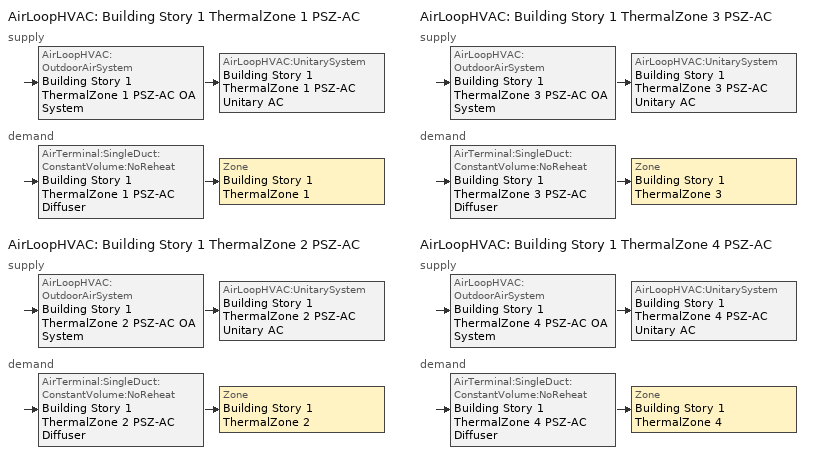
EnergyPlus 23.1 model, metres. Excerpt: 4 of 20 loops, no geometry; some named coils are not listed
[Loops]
AirLoopHVAC 'Building Story 1 ThermalZone 1 PSZ-AC'
 supply: AirLoopHVAC:OutdoorAirSystem 'Building Story 1 ThermalZone 1 PSZ-AC OA System' > AirLoopHVAC:UnitarySystem 'Building Story 1 ThermalZone 1 PSZ-AC Unitary AC'
 demand: AirTerminal:SingleDuct:ConstantVolume:NoReheat 'Building Story 1 ThermalZone 1 PSZ-AC Diffuser' > Zone 'Building Story 1 ThermalZone 1'
AirLoopHVAC 'Building Story 1 ThermalZone 2 PSZ-AC'
 supply: AirLoopHVAC:OutdoorAirSystem 'Building Story 1 ThermalZone 2 PSZ-AC OA System' > AirLoopHVAC:UnitarySystem 'Building Story 1 ThermalZone 2 PSZ-AC Unitary AC'
 demand: AirTerminal:SingleDuct:ConstantVolume:NoReheat 'Building Story 1 ThermalZone 2 PSZ-AC Diffuser' > Zone 'Building Story 1 ThermalZone 2'
AirLoopHVAC 'Building Story 1 ThermalZone 3 PSZ-AC'
 supply: AirLoopHVAC:OutdoorAirSystem 'Building Story 1 ThermalZone 3 PSZ-AC OA System' > AirLoopHVAC:UnitarySystem 'Building Story 1 ThermalZone 3 PSZ-AC Unitary AC'
 demand: AirTerminal:SingleDuct:ConstantVolume:NoReheat 'Building Story 1 ThermalZone 3 PSZ-AC Diffuser' > Zone 'Building Story 1 ThermalZone 3'
AirLoopHVAC 'Building Story 1 ThermalZone 4 PSZ-AC'
 supply: AirLoopHVAC:OutdoorAirSystem 'Building Story 1 ThermalZone 4 PSZ-AC OA System' > AirLoopHVAC:UnitarySystem 'Building Story 1 ThermalZone 4 PSZ-AC Unitary AC'
 demand: AirTerminal:SingleDuct:ConstantVolume:NoReheat 'Building Story 1 ThermalZone 4 PSZ-AC Diffuser' > Zone 'Building Story 1 ThermalZone 4'
[ZoneControl:Thermostat] Temperature Difference Between Cutout And Setpoint {deltaC}=0
Name | Zone or ZoneList | Control Type Schedule | Control 1
Building Story 1 ThermalZone 1 Thermostat | Building Story 1 ThermalZone 1 | Building Story 1 ThermalZone 1 Thermostat Schedule | Story Ground Blended Space Type Thermostat 1
Building Story 1 ThermalZone 2 Thermostat | Building Story 1 ThermalZone 2 | Building Story 1 ThermalZone 2 Thermostat Schedule | Story Ground Blended Space Type Thermostat 2
Building Story 1 ThermalZone 3 Thermostat | Building Story 1 ThermalZone 3 | Building Story 1 ThermalZone 3 Thermostat Schedule | Story Ground Blended Space Type Thermostat 3
Building Story 1 ThermalZone 4 Thermostat | Building Story 1 ThermalZone 4 | Building Story 1 ThermalZone 4 Thermostat Schedule | Story Ground Blended Space Type Thermostat 4
[ThermostatSetpoint:DualSetpoint] Heating Setpoint Temperature Schedule=SchoolSecondary HTGSETP_SCH_PSZ_AC; Cooling Setpoint Temperature Schedule=SchoolSecondary CLGSETP_SCH_NO_SETBACK
Story Ground Blended Space Type Thermostat 1; Story Ground Blended Space Type Thermostat 2; Story Ground Blended Space Type Thermostat 3; Story Ground Blended Space Type Thermostat 4
[AirTerminal:SingleDuct:ConstantVolume:NoReheat] Availability Schedule=Always On Discrete; Maximum Air Flow Rate {m3/s}=AutoSize
Building Story 1 ThermalZone 1 PSZ-AC Diffuser; Building Story 1 ThermalZone 2 PSZ-AC Diffuser; Building Story 1 ThermalZone 3 PSZ-AC Diffuser; Building Story 1 ThermalZone 4 PSZ-AC Diffuser
[Zone equipment]
Building Story 1 ThermalZone 1: Building Story 1 ThermalZone 1 PSZ-AC Diffuser
Building Story 1 ThermalZone 2: Building Story 1 ThermalZone 2 PSZ-AC Diffuser
Building Story 1 ThermalZone 3: Building Story 1 ThermalZone 3 PSZ-AC Diffuser
Building Story 1 ThermalZone 4: Building Story 1 ThermalZone 4 PSZ-AC Diffuser
[Sizing:Zone] Zone Cooling Design Supply Air Temperature Input Method=SupplyAirTemperature; Zone Cooling Design Supply Air Temperature {C}=12.7778; Zone Cooling Design Supply Air Temperature Difference {deltaC}=11.11; Zone Heating Design Supply Air Temperature Input Method=SupplyAirTemperature; Zone Heating Design Supply Air Temperature {C}=50; Zone Heating Design Supply Air Temperature Difference {deltaC}=11.11; Zone Cooling Design Supply Air Humidity Ratio {kgWater/kgDryAir}=0.0085; Zone Heating Design Supply Air Humidity Ratio {kgWater/kgDryAir}=0.008; Cooling Design Air Flow Method=DesignDay; Cooling Design Air Flow Rate {m3/s}=0; Cooling Minimum Air Flow per Zone Floor Area {m3/s-m2}=0.000762; Cooling Minimum Air Flow {m3/s}=0; Cooling Minimum Air Flow Fraction=0; Heating Design Air Flow Method=DesignDay; Heating Design Air Flow Rate {m3/s}=0; Heating Maximum Air Flow per Zone Floor Area {m3/s-m2}=0.002032; Heating Maximum Air Flow {m3/s}=0.141576; Heating Maximum Air Flow Fraction=0.3; Account for Dedicated Outdoor Air System=No; Zone Load Sizing Method=Sensible Load Only No Latent Load; Zone Latent Cooling Design Supply Air Humidity Ratio Input Method=HumidityRatioDifference; Zone Cooling Design Supply Air Humidity Ratio Difference {kgWater/kgDryAir}=0.005; Zone Latent Heating Design Supply Air Humidity Ratio Input Method=HumidityRatioDifference; Zone Humidification Design Supply Air Humidity Ratio Difference {kgWater/kgDryAir}=0.005
Name | Design Specification Outdoor Air Object
Building Story 1 ThermalZone 1 | Building Story 1 ThermalZone 1 DSOA Space List
Building Story 1 ThermalZone 2 | Building Story 1 ThermalZone 2 DSOA Space List
Building Story 1 ThermalZone 3 | Building Story 1 ThermalZone 3 DSOA Space List
Building Story 1 ThermalZone 4 | Building Story 1 ThermalZone 4 DSOA Space List
[Controller:MechanicalVentilation] Demand Controlled Ventilation=No; System Outdoor Air Method=ZoneSum; Design Specification Outdoor Air Object Name 1=Blended OA
Name | Availability Schedule | Zone or ZoneList 1
Controller Mechanical Ventilation 5 | Building Story 1 ThermalZone 1 PSZ-AC Occ Sch | Building Story 1 ThermalZone 1
Controller Mechanical Ventilation 1 | Building Story 1 ThermalZone 2 PSZ-AC Occ Sch | Building Story 1 ThermalZone 2
Controller Mechanical Ventilation 2 | Building Story 1 ThermalZone 3 PSZ-AC Occ Sch | Building Story 1 ThermalZone 3
Controller Mechanical Ventilation 3 | Building Story 1 ThermalZone 4 PSZ-AC Occ Sch | Building Story 1 ThermalZone 4
[DesignSpecification:OutdoorAir]
Blended OA: Outdoor Air Method=Sum; Outdoor Air Flow per Person {m3/s-person}=0.00236393; Outdoor Air Flow per Zone Floor Area {m3/s-m2}=0.000791069; Outdoor Air Flow per Zone {m3/s}=0; Outdoor Air Flow Air Changes per Hour {1/hr}=0
[DesignSpecification:OutdoorAir:SpaceList] Space 1 Design Specification Outdoor Air Object=Blended OA
Name | Space 1
Building Story 1 ThermalZone 1 DSOA Space List | Building Story 1 Space 1
Building Story 1 ThermalZone 2 DSOA Space List | Building Story 1 Space 2
Building Story 1 ThermalZone 3 DSOA Space List | Building Story 1 Space 3
Building Story 1 ThermalZone 4 DSOA Space List | Building Story 1 Space 4
[AirLoopHVAC] Design Supply Air Flow Rate {m3/s}=AutoSize; Design Return Air Flow Fraction of Supply Air Flow=1
Building Story 1 ThermalZone 1 PSZ-AC; Building Story 1 ThermalZone 2 PSZ-AC; Building Story 1 ThermalZone 3 PSZ-AC; Building Story 1 ThermalZone 4 PSZ-AC
[Sizing:System] Type of Load to Size On=Sensible; Design Outdoor Air Flow Rate {m3/s}=Autosize; Central Heating Maximum System Air Flow Ratio=1; Preheat Design Temperature {C}=7.22222; Preheat Design Humidity Ratio {kgWater/kgDryAir}=0.008; Precool Design Temperature {C}=12.7778; Precool Design Humidity Ratio {kgWater/kgDryAir}=0.008; Central Cooling Design Supply Air Temperature {C}=12.7778; Central Heating Design Supply Air Temperature {C}=50; Type of Zone Sum to Use=Coincident; 100% Outdoor Air in Cooling=No; 100% Outdoor Air in Heating=No; Central Cooling Design Supply Air Humidity Ratio {kgWater/kgDryAir}=0.0085; Central Heating Design Supply Air Humidity Ratio {kgWater/kgDryAir}=0.008; Cooling Supply Air Flow Rate Method=DesignDay; Cooling Supply Air Flow Rate {m3/s}=0; Cooling Supply Air Flow Rate Per Floor Area {m3/s-m2}=0.00996765; Cooling Fraction of Autosized Cooling Supply Air Flow Rate=1; Cooling Supply Air Flow Rate Per Unit Cooling Capacity {m3/s-W}=3.94755e-05; Heating Supply Air Flow Rate Method=DesignDay; Heating Supply Air Flow Rate {m3/s}=0; Heating Supply Air Flow Rate Per Floor Area {m3/s-m2}=0.00996765; Heating Fraction of Autosized Heating Supply Air Flow Rate=1; Heating Fraction of Autosized Cooling Supply Air Flow Rate=1; Heating Supply Air Flow Rate Per Unit Heating Capacity {m3/s-W}=3.15882e-05; System Outdoor Air Method=ZoneSum; Zone Maximum Outdoor Air Fraction=1; Cooling Design Capacity Method=CoolingDesignCapacity; Cooling Design Capacity {W}=Autosize; Cooling Design Capacity Per Floor Area {W/m2}=234.7; Fraction of Autosized Cooling Design Capacity=1; Heating Design Capacity Method=HeatingDesignCapacity; Heating Design Capacity {W}=Autosize; Heating Design Capacity Per Floor Area {W/m2}=157; Fraction of Autosized Heating Design Capacity=1; Central Cooling Capacity Control Method=OnOff; Occupant Diversity=Autosize
Building Story 1 ThermalZone 1 PSZ-AC; Building Story 1 ThermalZone 2 PSZ-AC; Building Story 1 ThermalZone 3 PSZ-AC; Building Story 1 ThermalZone 4 PSZ-AC
[Controller:OutdoorAir] Minimum Outdoor Air Flow Rate {m3/s}=Autosize; Maximum Outdoor Air Flow Rate {m3/s}=Autosize; Economizer Control Action Type=ModulateFlow; Lockout Type=LockoutWithHeating; Minimum Limit Type=FixedMinimum; High Humidity Control=No; Control High Indoor Humidity Based on Outdoor Humidity Ratio=Yes; Heat Recovery Bypass Control Type=BypassWhenWithinEconomizerLimits
Name | Economizer Control Type | Minimum Outdoor Air Schedule | Maximum Fraction of Outdoor Air Schedule | Mechanical Ventilation Controller | Economizer Maximum Limit Dry-Bulb Temperature {C} | Economizer Maximum Limit Enthalpy {J/kg}
Building Story 1 ThermalZone 1 PSZ-AC OA System Controller | DifferentialDryBulb | Building Story 1 ThermalZone 1 PSZ-AC Occ Sch | BuildingStory1ThermalZone1PSZACmaxOASch | Controller Mechanical Ventilation 5
Building Story 1 ThermalZone 2 PSZ-AC OA System Controller | NoEconomizer | Building Story 1 ThermalZone 2 PSZ-AC Occ Sch | BuildingStory1ThermalZone2PSZACmaxOASch | Controller Mechanical Ventilation 1 | 28 | 64000
Building Story 1 ThermalZone 3 PSZ-AC OA System Controller | NoEconomizer | Building Story 1 ThermalZone 3 PSZ-AC Occ Sch | BuildingStory1ThermalZone3PSZACmaxOASch | Controller Mechanical Ventilation 2 | 28 | 64000
Building Story 1 ThermalZone 4 PSZ-AC OA System Controller | NoEconomizer | Building Story 1 ThermalZone 4 PSZ-AC Occ Sch | BuildingStory1ThermalZone4PSZACmaxOASch | Controller Mechanical Ventilation 3 | 28 | 64000
[SetpointManager:MixedAir] Control Variable=Temperature
Name | Setpoint Node or NodeList
Building Story 1 ThermalZone 1 PSZ-AC Mixed Air Node OS Default SPM | Building Story 1 ThermalZone 1 PSZ-AC Mixed Air Node
Building Story 1 ThermalZone 2 PSZ-AC Mixed Air Node OS Default SPM | Building Story 1 ThermalZone 2 PSZ-AC Mixed Air Node
Building Story 1 ThermalZone 3 PSZ-AC Mixed Air Node OS Default SPM | Building Story 1 ThermalZone 3 PSZ-AC Mixed Air Node
Building Story 1 ThermalZone 4 PSZ-AC Mixed Air Node OS Default SPM | Building Story 1 ThermalZone 4 PSZ-AC Mixed Air Node
[AirLoopHVAC:UnitarySystem] Control Type=Load; Dehumidification Control Type=None; Availability Schedule=Always On Discrete; Fan Placement=DrawThrough; DX Heating Coil Sizing Ratio=1; Use DOAS DX Cooling Coil=No; Minimum Supply Air Temperature {C}=2; Latent Load Control=SensibleOnlyLoadControl; Cooling Supply Air Flow Rate {m3/s}=Autosize; Heating Supply Air Flow Rate {m3/s}=Autosize; No Load Supply Air Flow Rate {m3/s}=Autosize; Maximum Supply Air Temperature {C}=80; Maximum Outdoor Dry-Bulb Temperature for Supplemental Heater Operation {C}=21; Maximum Cycling Rate {cycles/hr}=2.5; Heat Pump Time Constant {s}=60; Fraction of On-Cycle Power Use=0.01; Heat Pump Fan Delay Time {s}=60; Ancillary On-Cycle Electric Power {W}=0; Ancillary Off-Cycle Electric Power {W}=0
Name | Controlling Zone or Thermostat Location | Supply Fan | Supply Air Fan Operating Mode Schedule | Heating Coil | Cooling Coil | Supplemental Heating Coil
Building Story 1 ThermalZone 1 PSZ-AC Unitary AC | Building Story 1 ThermalZone 1 | Building Story 1 ThermalZone 1 PSZ-AC Fan | Building Story 1 ThermalZone 1 PSZ-AC Occ Sch | Building Story 1 ThermalZone 1 PSZ-AC Water Htg Coil | Building Story 1 ThermalZone 1 PSZ-AC 1spd DX AC Clg Coil 59kBtu/hr 14.0SEER | Building Story 1 ThermalZone 1 PSZ-AC Electric Backup Htg Coil
Building Story 1 ThermalZone 2 PSZ-AC Unitary AC | Building Story 1 ThermalZone 2 | Building Story 1 ThermalZone 2 PSZ-AC Fan | Building Story 1 ThermalZone 2 PSZ-AC Occ Sch | Building Story 1 ThermalZone 2 PSZ-AC Water Htg Coil | Building Story 1 ThermalZone 2 PSZ-AC 1spd DX AC Clg Coil 49kBtu/hr 14.0SEER | Building Story 1 ThermalZone 2 PSZ-AC Electric Backup Htg Coil
Building Story 1 ThermalZone 3 PSZ-AC Unitary AC | Building Story 1 ThermalZone 3 | Building Story 1 ThermalZone 3 PSZ-AC Fan | Building Story 1 ThermalZone 3 PSZ-AC Occ Sch | Building Story 1 ThermalZone 3 PSZ-AC Water Htg Coil | Building Story 1 ThermalZone 3 PSZ-AC 1spd DX AC Clg Coil 47kBtu/hr 14.0SEER | Building Story 1 ThermalZone 3 PSZ-AC Electric Backup Htg Coil
Building Story 1 ThermalZone 4 PSZ-AC Unitary AC | Building Story 1 ThermalZone 4 | Building Story 1 ThermalZone 4 PSZ-AC Fan | Building Story 1 ThermalZone 4 PSZ-AC Occ Sch | Building Story 1 ThermalZone 4 PSZ-AC Water Htg Coil | Building Story 1 ThermalZone 4 PSZ-AC 1spd DX AC Clg Coil 39kBtu/hr 14.0SEER | Building Story 1 ThermalZone 4 PSZ-AC Electric Backup Htg Coil
[Fan:OnOff] Availability Schedule=Always On Discrete; Pressure Rise {Pa}=622.722; Maximum Flow Rate {m3/s}=Autosize; Motor In Airstream Fraction=1
Name | Fan Total Efficiency | Motor Efficiency | Fan Power Ratio Function of Speed Ratio Curve | Fan Efficiency Ratio Function of Speed Ratio Curve
Building Story 1 ThermalZone 1 PSZ-AC Fan | 0.56225 | 0.865 | Fan On Off Power Curve 4 | Fan On Off Efficiency Curve 4
Building Story 1 ThermalZone 2 PSZ-AC Fan | 0.55575 | 0.855 | Fan On Off Power Curve | Fan On Off Efficiency Curve
Building Story 1 ThermalZone 3 PSZ-AC Fan | 0.55575 | 0.855 | Fan On Off Power Curve 1 | Fan On Off Efficiency Curve 1
Building Story 1 ThermalZone 4 PSZ-AC Fan | 0.55575 | 0.855 | Fan On Off Power Curve 2 | Fan On Off Efficiency Curve 2
[Coil:Cooling:DX:SingleSpeed] Availability Schedule=Always On Discrete; Gross Rated Total Cooling Capacity {W}=Autosize; Gross Rated Sensible Heat Ratio=Autosize; Gross Rated Cooling COP {W/W}=4.11713; Rated Air Flow Rate {m3/s}=Autosize; 2017 Rated Evaporator Fan Power Per Volume Flow Rate {W/(m3/s)}=773.3; 2023 Rated Evaporator Fan Power Per Volume Flow Rate {W/(m3/s)}=934.4; Total Cooling Capacity Function of Temperature Curve=PSZ-AC_Unitary_PackagecoolCapFT; Total Cooling Capacity Function of Flow Fraction Curve=PSZ-AC_Unitary_PackagecoolFFF; Energy Input Ratio Function of Temperature Curve=PSZ-AC DX Unitary Package EIRFT; Energy Input Ratio Function of Flow Fraction Curve=PSZ-AC_Unitary_PackagecoolEIRFFF; Part Load Fraction Correlation Curve=PSZ-AC_Unitary_PackagecoolPLR; Minimum Outdoor Dry-Bulb Temperature for Compressor Operation {C}=-25; Nominal Time for Condensate Removal to Begin {s}=0; Ratio of Initial Moisture Evaporation Rate and Steady State Latent Capacity=0; Maximum Cycling Rate {cycles/hr}=0; Latent Capacity Time Constant {s}=0; Condenser Type=AirCooled; Evaporative Condenser Effectiveness=0.9; Evaporative Condenser Air Flow Rate {m3/s}=Autosize; Evaporative Condenser Pump Rated Power Consumption {W}=Autosize; Crankcase Heater Capacity {W}=0; Maximum Outdoor Dry-Bulb Temperature for Crankcase Heater Operation {C}=10; Basin Heater Capacity {W/K}=0; Basin Heater Setpoint Temperature {C}=2
Building Story 1 ThermalZone 1 PSZ-AC 1spd DX AC Clg Coil 59kBtu/hr 14.0SEER; Building Story 1 ThermalZone 2 PSZ-AC 1spd DX AC Clg Coil 49kBtu/hr 14.0SEER; Building Story 1 ThermalZone 3 PSZ-AC 1spd DX AC Clg Coil 47kBtu/hr 14.0SEER; Building Story 1 ThermalZone 4 PSZ-AC 1spd DX AC Clg Coil 39kBtu/hr 14.0SEER
[Coil:Heating:Electric] Availability Schedule=Always On Discrete; Efficiency=1; Nominal Capacity {W}=Autosize
Building Story 1 ThermalZone 1 PSZ-AC Electric Backup Htg Coil; Building Story 1 ThermalZone 2 PSZ-AC Electric Backup Htg Coil; Building Story 1 ThermalZone 3 PSZ-AC Electric Backup Htg Coil; Building Story 1 ThermalZone 4 PSZ-AC Electric Backup Htg Coil
[SetpointManager:SingleZone:Reheat] Control Variable=Temperature; Minimum Supply Air Temperature {C}=12.7778; Maximum Supply Air Temperature {C}=50
Name | Control Zone | Setpoint Node or NodeList
Building Story 1 ThermalZone 1 Setpoint Manager SZ Reheat | Building Story 1 ThermalZone 1 | Building Story 1 ThermalZone 1 PSZ-AC Supply Outlet Node
Building Story 1 ThermalZone 2 Setpoint Manager SZ Reheat | Building Story 1 ThermalZone 2 | Building Story 1 ThermalZone 2 PSZ-AC Supply Outlet Node
Building Story 1 ThermalZone 3 Setpoint Manager SZ Reheat | Building Story 1 ThermalZone 3 | Building Story 1 ThermalZone 3 PSZ-AC Supply Outlet Node
Building Story 1 ThermalZone 4 Setpoint Manager SZ Reheat | Building Story 1 ThermalZone 4 | Building Story 1 ThermalZone 4 PSZ-AC Supply Outlet Node
[Schedule:Day:Interval]
SchoolSecondary HTGSETP_SCH_PSZ_AC Default; SchoolSecondary HTGSETP_SCH_PSZ_AC Summer Design Day: No, 24:00, 15.6
SchoolSecondary HTGSETP_SCH_PSZ_AC Wkdy Day: No, 06:00, 15.6, 21:00, 21, 24:00, 15.6
SchoolSecondary HTGSETP_SCH_PSZ_AC Winter Design Day: No, 24:00, 21
SchoolSecondary CLGSETP_SCH_NO_SETBACK Default; SchoolSecondary CLGSETP_SCH_NO_SETBACK Summer Design Day: No, 24:00, 24
SchoolSecondary CLGSETP_SCH_NO_SETBACK Winter Design Day: No, 24:00, 29.44
Building Story 1 ThermalZone 1 PSZ-AC Occ Sch Sunday; Building Story 1 ThermalZone 2 PSZ-AC Occ Sch Sunday; Building Story 1 ThermalZone 3 PSZ-AC Occ Sch Sunday; Building Story 1 ThermalZone 4 PSZ-AC Occ Sch Sunday: No, 24:00, 0
Building Story 1 ThermalZone 1 PSZ-AC Occ Sch Default; Building Story 1 ThermalZone 1 PSZ-AC Occ Sch Tuesday; Building Story 1 ThermalZone 1 PSZ-AC Occ Sch Wednesday; Building Story 1 ThermalZone 1 PSZ-AC Occ Sch Thursday; Building Story 1 ThermalZone 1 PSZ-AC Occ Sch Friday; Building Story 1 ThermalZone 1 PSZ-AC Occ Sch Thursday 2; Building Story 1 ThermalZone 1 PSZ-AC Occ Sch Friday 2; Building Story 1 ThermalZone 1 PSZ-AC Occ Sch Monday 2; Building Story 1 ThermalZone 1 PSZ-AC Occ Sch Tuesday 2; Building Story 1 ThermalZone 1 PSZ-AC Occ Sch Wednesday 2; Building Story 1 ThermalZone 2 PSZ-AC Occ Sch Default; Building Story 1 ThermalZone 2 PSZ-AC Occ Sch Tuesday; Building Story 1 ThermalZone 2 PSZ-AC Occ Sch Wednesday; Building Story 1 ThermalZone 2 PSZ-AC Occ Sch Thursday; Building Story 1 ThermalZone 2 PSZ-AC Occ Sch Friday; Building Story 1 ThermalZone 2 PSZ-AC Occ Sch Thursday 2; Building Story 1 ThermalZone 2 PSZ-AC Occ Sch Friday 2; Building Story 1 ThermalZone 2 PSZ-AC Occ Sch Monday 2; Building Story 1 ThermalZone 2 PSZ-AC Occ Sch Tuesday 2; Building Story 1 ThermalZone 2 PSZ-AC Occ Sch Wednesday 2; Building Story 1 ThermalZone 3 PSZ-AC Occ Sch Default; Building Story 1 ThermalZone 3 PSZ-AC Occ Sch Tuesday; Building Story 1 ThermalZone 3 PSZ-AC Occ Sch Wednesday; Building Story 1 ThermalZone 3 PSZ-AC Occ Sch Thursday; Building Story 1 ThermalZone 3 PSZ-AC Occ Sch Friday; Building Story 1 ThermalZone 3 PSZ-AC Occ Sch Thursday 2; Building Story 1 ThermalZone 3 PSZ-AC Occ Sch Friday 2; Building Story 1 ThermalZone 3 PSZ-AC Occ Sch Monday 2; Building Story 1 ThermalZone 3 PSZ-AC Occ Sch Tuesday 2; Building Story 1 ThermalZone 3 PSZ-AC Occ Sch Wednesday 2; Building Story 1 ThermalZone 4 PSZ-AC Occ Sch Default; Building Story 1 ThermalZone 4 PSZ-AC Occ Sch Tuesday; Building Story 1 ThermalZone 4 PSZ-AC Occ Sch Wednesday; Building Story 1 ThermalZone 4 PSZ-AC Occ Sch Thursday; Building Story 1 ThermalZone 4 PSZ-AC Occ Sch Friday; Building Story 1 ThermalZone 4 PSZ-AC Occ Sch Thursday 2; Building Story 1 ThermalZone 4 PSZ-AC Occ Sch Friday 2; Building Story 1 ThermalZone 4 PSZ-AC Occ Sch Monday 2; Building Story 1 ThermalZone 4 PSZ-AC Occ Sch Tuesday 2; Building Story 1 ThermalZone 4 PSZ-AC Occ Sch Wednesday 2: No, 08:00, 0, 21:00, 1, 24:00, 0
Building Story 1 ThermalZone 1 PSZ-AC Occ Sch Friday 1; Building Story 1 ThermalZone 1 PSZ-AC Occ Sch Monday 1; Building Story 1 ThermalZone 1 PSZ-AC Occ Sch Tuesday 1; Building Story 1 ThermalZone 1 PSZ-AC Occ Sch Wednesday 1; Building Story 1 ThermalZone 1 PSZ-AC Occ Sch Thursday 1; Building Story 1 ThermalZone 2 PSZ-AC Occ Sch Friday 1; Building Story 1 ThermalZone 2 PSZ-AC Occ Sch Monday 1; Building Story 1 ThermalZone 2 PSZ-AC Occ Sch Tuesday 1; Building Story 1 ThermalZone 2 PSZ-AC Occ Sch Wednesday 1; Building Story 1 ThermalZone 2 PSZ-AC Occ Sch Thursday 1; Building Story 1 ThermalZone 3 PSZ-AC Occ Sch Friday 1; Building Story 1 ThermalZone 3 PSZ-AC Occ Sch Monday 1; Building Story 1 ThermalZone 3 PSZ-AC Occ Sch Tuesday 1; Building Story 1 ThermalZone 3 PSZ-AC Occ Sch Wednesday 1; Building Story 1 ThermalZone 3 PSZ-AC Occ Sch Thursday 1; Building Story 1 ThermalZone 4 PSZ-AC Occ Sch Friday 1; Building Story 1 ThermalZone 4 PSZ-AC Occ Sch Monday 1; Building Story 1 ThermalZone 4 PSZ-AC Occ Sch Tuesday 1; Building Story 1 ThermalZone 4 PSZ-AC Occ Sch Wednesday 1; Building Story 1 ThermalZone 4 PSZ-AC Occ Sch Thursday 1: No, 08:00, 0, 19:00, 1, 24:00, 0
Building Story 1 ThermalZone 1 PSZ-AC Occ Sch Summer Design Day; Building Story 1 ThermalZone 1 PSZ-AC Occ Sch Winter Design Day; Building Story 1 ThermalZone 2 PSZ-AC Occ Sch Summer Design Day; Building Story 1 ThermalZone 2 PSZ-AC Occ Sch Winter Design Day; Building Story 1 ThermalZone 3 PSZ-AC Occ Sch Summer Design Day; Building Story 1 ThermalZone 3 PSZ-AC Occ Sch Winter Design Day; Building Story 1 ThermalZone 4 PSZ-AC Occ Sch Summer Design Day; Building Story 1 ThermalZone 4 PSZ-AC Occ Sch Winter Design Day: No, 24:00, 1
BuildingStory1ThermalZone1PSZACmaxOASchDefault; BuildingStory1ThermalZone2PSZACmaxOASchDefault; BuildingStory1ThermalZone3PSZACmaxOASchDefault; BuildingStory1ThermalZone4PSZACmaxOASchDefault: No, 24:00, 0.7
[Schedule:Week:Daily]
SchoolSecondary HTGSETP_SCH_PSZ_AC Week Rule - Jan1-Jan1: SchoolSecondary HTGSETP_SCH_PSZ_AC Default, SchoolSecondary HTGSETP_SCH_PSZ_AC Default, SchoolSecondary HTGSETP_SCH_PSZ_AC Default, SchoolSecondary HTGSETP_SCH_PSZ_AC Default, SchoolSecondary HTGSETP_SCH_PSZ_AC Default, SchoolSecondary HTGSETP_SCH_PSZ_AC Default, SchoolSecondary HTGSETP_SCH_PSZ_AC Default, SchoolSecondary HTGSETP_SCH_PSZ_AC Default, SchoolSecondary HTGSETP_SCH_PSZ_AC Summer Design Day, SchoolSecondary HTGSETP_SCH_PSZ_AC Winter Design Day, SchoolSecondary HTGSETP_SCH_PSZ_AC Default, SchoolSecondary HTGSETP_SCH_PSZ_AC Default
SchoolSecondary HTGSETP_SCH_PSZ_AC Week Rule - Jan2-Dec31: SchoolSecondary HTGSETP_SCH_PSZ_AC Default, SchoolSecondary HTGSETP_SCH_PSZ_AC Wkdy Day, SchoolSecondary HTGSETP_SCH_PSZ_AC Wkdy Day, SchoolSecondary HTGSETP_SCH_PSZ_AC Wkdy Day, SchoolSecondary HTGSETP_SCH_PSZ_AC Wkdy Day, SchoolSecondary HTGSETP_SCH_PSZ_AC Wkdy Day, SchoolSecondary HTGSETP_SCH_PSZ_AC Default, SchoolSecondary HTGSETP_SCH_PSZ_AC Default, SchoolSecondary HTGSETP_SCH_PSZ_AC Summer Design Day, SchoolSecondary HTGSETP_SCH_PSZ_AC Winter Design Day, SchoolSecondary HTGSETP_SCH_PSZ_AC Default, SchoolSecondary HTGSETP_SCH_PSZ_AC Default
SchoolSecondary CLGSETP_SCH_NO_SETBACK Week Rule - Jan1-Dec31: SchoolSecondary CLGSETP_SCH_NO_SETBACK Default, SchoolSecondary CLGSETP_SCH_NO_SETBACK Default, SchoolSecondary CLGSETP_SCH_NO_SETBACK Default, SchoolSecondary CLGSETP_SCH_NO_SETBACK Default, SchoolSecondary CLGSETP_SCH_NO_SETBACK Default, SchoolSecondary CLGSETP_SCH_NO_SETBACK Default, SchoolSecondary CLGSETP_SCH_NO_SETBACK Default, SchoolSecondary CLGSETP_SCH_NO_SETBACK Default, SchoolSecondary CLGSETP_SCH_NO_SETBACK Summer Design Day, SchoolSecondary CLGSETP_SCH_NO_SETBACK Winter Design Day, SchoolSecondary CLGSETP_SCH_NO_SETBACK Default, SchoolSecondary CLGSETP_SCH_NO_SETBACK Default
Building Story 1 ThermalZone 1 PSZ-AC Occ Sch Week Rule - Jan1-Jan1: Building Story 1 ThermalZone 1 PSZ-AC Occ Sch Sunday, Building Story 1 ThermalZone 1 PSZ-AC Occ Sch Sunday, Building Story 1 ThermalZone 1 PSZ-AC Occ Sch Sunday, Building Story 1 ThermalZone 1 PSZ-AC Occ Sch Sunday, Building Story 1 ThermalZone 1 PSZ-AC Occ Sch Sunday, Building Story 1 ThermalZone 1 PSZ-AC Occ Sch Sunday, Building Story 1 ThermalZone 1 PSZ-AC Occ Sch Sunday, Building Story 1 ThermalZone 1 PSZ-AC Occ Sch Default, Building Story 1 ThermalZone 1 PSZ-AC Occ Sch Summer Design Day, Building Story 1 ThermalZone 1 PSZ-AC Occ Sch Winter Design Day, Building Story 1 ThermalZone 1 PSZ-AC Occ Sch Default, Building Story 1 ThermalZone 1 PSZ-AC Occ Sch Default
Building Story 1 ThermalZone 1 PSZ-AC Occ Sch Week Rule - Jan2-Jun25: Building Story 1 ThermalZone 1 PSZ-AC Occ Sch Sunday, Building Story 1 ThermalZone 1 PSZ-AC Occ Sch Default, Building Story 1 ThermalZone 1 PSZ-AC Occ Sch Tuesday, Building Story 1 ThermalZone 1 PSZ-AC Occ Sch Wednesday, Building Story 1 ThermalZone 1 PSZ-AC Occ Sch Thursday, Building Story 1 ThermalZone 1 PSZ-AC Occ Sch Friday, Building Story 1 ThermalZone 1 PSZ-AC Occ Sch Sunday, Building Story 1 ThermalZone 1 PSZ-AC Occ Sch Default, Building Story 1 ThermalZone 1 PSZ-AC Occ Sch Summer Design Day, Building Story 1 ThermalZone 1 PSZ-AC Occ Sch Winter Design Day, Building Story 1 ThermalZone 1 PSZ-AC Occ Sch Default, Building Story 1 ThermalZone 1 PSZ-AC Occ Sch Default
Building Story 1 ThermalZone 1 PSZ-AC Occ Sch Week Rule - Jun26-Jul2: Building Story 1 ThermalZone 1 PSZ-AC Occ Sch Sunday, Building Story 1 ThermalZone 1 PSZ-AC Occ Sch Default, Building Story 1 ThermalZone 1 PSZ-AC Occ Sch Tuesday, Building Story 1 ThermalZone 1 PSZ-AC Occ Sch Wednesday, Building Story 1 ThermalZone 1 PSZ-AC Occ Sch Thursday, Building Story 1 ThermalZone 1 PSZ-AC Occ Sch Friday 1, Building Story 1 ThermalZone 1 PSZ-AC Occ Sch Sunday, Building Story 1 ThermalZone 1 PSZ-AC Occ Sch Default, Building Story 1 ThermalZone 1 PSZ-AC Occ Sch Summer Design Day, Building Story 1 ThermalZone 1 PSZ-AC Occ Sch Winter Design Day, Building Story 1 ThermalZone 1 PSZ-AC Occ Sch Default, Building Story 1 ThermalZone 1 PSZ-AC Occ Sch Default
Building Story 1 ThermalZone 1 PSZ-AC Occ Sch Week Rule - Jul3-Aug27: Building Story 1 ThermalZone 1 PSZ-AC Occ Sch Sunday, Building Story 1 ThermalZone 1 PSZ-AC Occ Sch Monday 1, Building Story 1 ThermalZone 1 PSZ-AC Occ Sch Tuesday 1, Building Story 1 ThermalZone 1 PSZ-AC Occ Sch Wednesday 1, Building Story 1 ThermalZone 1 PSZ-AC Occ Sch Thursday 1, Building Story 1 ThermalZone 1 PSZ-AC Occ Sch Friday 1, Building Story 1 ThermalZone 1 PSZ-AC Occ Sch Sunday, Building Story 1 ThermalZone 1 PSZ-AC Occ Sch Default, Building Story 1 ThermalZone 1 PSZ-AC Occ Sch Summer Design Day, Building Story 1 ThermalZone 1 PSZ-AC Occ Sch Winter Design Day, Building Story 1 ThermalZone 1 PSZ-AC Occ Sch Default, Building Story 1 ThermalZone 1 PSZ-AC Occ Sch Default
Building Story 1 ThermalZone 1 PSZ-AC Occ Sch Week Rule - Aug28-Sep3: Building Story 1 ThermalZone 1 PSZ-AC Occ Sch Sunday, Building Story 1 ThermalZone 1 PSZ-AC Occ Sch Monday 1, Building Story 1 ThermalZone 1 PSZ-AC Occ Sch Tuesday 1, Building Story 1 ThermalZone 1 PSZ-AC Occ Sch Wednesday 1, Building Story 1 ThermalZone 1 PSZ-AC Occ Sch Thursday 2, Building Story 1 ThermalZone 1 PSZ-AC Occ Sch Friday 2, Building Story 1 ThermalZone 1 PSZ-AC Occ Sch Sunday, Building Story 1 ThermalZone 1 PSZ-AC Occ Sch Default, Building Story 1 ThermalZone 1 PSZ-AC Occ Sch Summer Design Day, Building Story 1 ThermalZone 1 PSZ-AC Occ Sch Winter Design Day, Building Story 1 ThermalZone 1 PSZ-AC Occ Sch Default, Building Story 1 ThermalZone 1 PSZ-AC Occ Sch Default
Building Story 1 ThermalZone 1 PSZ-AC Occ Sch Week Rule - Sep4-Dec31: Building Story 1 ThermalZone 1 PSZ-AC Occ Sch Sunday, Building Story 1 ThermalZone 1 PSZ-AC Occ Sch Monday 2, Building Story 1 ThermalZone 1 PSZ-AC Occ Sch Tuesday 2, Building Story 1 ThermalZone 1 PSZ-AC Occ Sch Wednesday 2, Building Story 1 ThermalZone 1 PSZ-AC Occ Sch Thursday 2, Building Story 1 ThermalZone 1 PSZ-AC Occ Sch Friday 2, Building Story 1 ThermalZone 1 PSZ-AC Occ Sch Sunday, Building Story 1 ThermalZone 1 PSZ-AC Occ Sch Default, Building Story 1 ThermalZone 1 PSZ-AC Occ Sch Summer Design Day, Building Story 1 ThermalZone 1 PSZ-AC Occ Sch Winter Design Day, Building Story 1 ThermalZone 1 PSZ-AC Occ Sch Default, Building Story 1 ThermalZone 1 PSZ-AC Occ Sch Default
Building Story 1 ThermalZone 2 PSZ-AC Occ Sch Week Rule - Jan1-Jan1: Building Story 1 ThermalZone 2 PSZ-AC Occ Sch Sunday, Building Story 1 ThermalZone 2 PSZ-AC Occ Sch Sunday, Building Story 1 ThermalZone 2 PSZ-AC Occ Sch Sunday, Building Story 1 ThermalZone 2 PSZ-AC Occ Sch Sunday, Building Story 1 ThermalZone 2 PSZ-AC Occ Sch Sunday, Building Story 1 ThermalZone 2 PSZ-AC Occ Sch Sunday, Building Story 1 ThermalZone 2 PSZ-AC Occ Sch Sunday, Building Story 1 ThermalZone 2 PSZ-AC Occ Sch Default, Building Story 1 ThermalZone 2 PSZ-AC Occ Sch Summer Design Day, Building Story 1 ThermalZone 2 PSZ-AC Occ Sch Winter Design Day, Building Story 1 ThermalZone 2 PSZ-AC Occ Sch Default, Building Story 1 ThermalZone 2 PSZ-AC Occ Sch Default
Building Story 1 ThermalZone 2 PSZ-AC Occ Sch Week Rule - Jan2-Jun25: Building Story 1 ThermalZone 2 PSZ-AC Occ Sch Sunday, Building Story 1 ThermalZone 2 PSZ-AC Occ Sch Default, Building Story 1 ThermalZone 2 PSZ-AC Occ Sch Tuesday, Building Story 1 ThermalZone 2 PSZ-AC Occ Sch Wednesday, Building Story 1 ThermalZone 2 PSZ-AC Occ Sch Thursday, Building Story 1 ThermalZone 2 PSZ-AC Occ Sch Friday, Building Story 1 ThermalZone 2 PSZ-AC Occ Sch Sunday, Building Story 1 ThermalZone 2 PSZ-AC Occ Sch Default, Building Story 1 ThermalZone 2 PSZ-AC Occ Sch Summer Design Day, Building Story 1 ThermalZone 2 PSZ-AC Occ Sch Winter Design Day, Building Story 1 ThermalZone 2 PSZ-AC Occ Sch Default, Building Story 1 ThermalZone 2 PSZ-AC Occ Sch Default
Building Story 1 ThermalZone 2 PSZ-AC Occ Sch Week Rule - Jun26-Jul2: Building Story 1 ThermalZone 2 PSZ-AC Occ Sch Sunday, Building Story 1 ThermalZone 2 PSZ-AC Occ Sch Default, Building Story 1 ThermalZone 2 PSZ-AC Occ Sch Tuesday, Building Story 1 ThermalZone 2 PSZ-AC Occ Sch Wednesday, Building Story 1 ThermalZone 2 PSZ-AC Occ Sch Thursday, Building Story 1 ThermalZone 2 PSZ-AC Occ Sch Friday 1, Building Story 1 ThermalZone 2 PSZ-AC Occ Sch Sunday, Building Story 1 ThermalZone 2 PSZ-AC Occ Sch Default, Building Story 1 ThermalZone 2 PSZ-AC Occ Sch Summer Design Day, Building Story 1 ThermalZone 2 PSZ-AC Occ Sch Winter Design Day, Building Story 1 ThermalZone 2 PSZ-AC Occ Sch Default, Building Story 1 ThermalZone 2 PSZ-AC Occ Sch Default
Building Story 1 ThermalZone 2 PSZ-AC Occ Sch Week Rule - Jul3-Aug27: Building Story 1 ThermalZone 2 PSZ-AC Occ Sch Sunday, Building Story 1 ThermalZone 2 PSZ-AC Occ Sch Monday 1, Building Story 1 ThermalZone 2 PSZ-AC Occ Sch Tuesday 1, Building Story 1 ThermalZone 2 PSZ-AC Occ Sch Wednesday 1, Building Story 1 ThermalZone 2 PSZ-AC Occ Sch Thursday 1, Building Story 1 ThermalZone 2 PSZ-AC Occ Sch Friday 1, Building Story 1 ThermalZone 2 PSZ-AC Occ Sch Sunday, Building Story 1 ThermalZone 2 PSZ-AC Occ Sch Default, Building Story 1 ThermalZone 2 PSZ-AC Occ Sch Summer Design Day, Building Story 1 ThermalZone 2 PSZ-AC Occ Sch Winter Design Day, Building Story 1 ThermalZone 2 PSZ-AC Occ Sch Default, Building Story 1 ThermalZone 2 PSZ-AC Occ Sch Default
Building Story 1 ThermalZone 2 PSZ-AC Occ Sch Week Rule - Aug28-Sep3: Building Story 1 ThermalZone 2 PSZ-AC Occ Sch Sunday, Building Story 1 ThermalZone 2 PSZ-AC Occ Sch Monday 1, Building Story 1 ThermalZone 2 PSZ-AC Occ Sch Tuesday 1, Building Story 1 ThermalZone 2 PSZ-AC Occ Sch Wednesday 1, Building Story 1 ThermalZone 2 PSZ-AC Occ Sch Thursday 2, Building Story 1 ThermalZone 2 PSZ-AC Occ Sch Friday 2, Building Story 1 ThermalZone 2 PSZ-AC Occ Sch Sunday, Building Story 1 ThermalZone 2 PSZ-AC Occ Sch Default, Building Story 1 ThermalZone 2 PSZ-AC Occ Sch Summer Design Day, Building Story 1 ThermalZone 2 PSZ-AC Occ Sch Winter Design Day, Building Story 1 ThermalZone 2 PSZ-AC Occ Sch Default, Building Story 1 ThermalZone 2 PSZ-AC Occ Sch Default
Building Story 1 ThermalZone 2 PSZ-AC Occ Sch Week Rule - Sep4-Dec31: Building Story 1 ThermalZone 2 PSZ-AC Occ Sch Sunday, Building Story 1 ThermalZone 2 PSZ-AC Occ Sch Monday 2, Building Story 1 ThermalZone 2 PSZ-AC Occ Sch Tuesday 2, Building Story 1 ThermalZone 2 PSZ-AC Occ Sch Wednesday 2, Building Story 1 ThermalZone 2 PSZ-AC Occ Sch Thursday 2, Building Story 1 ThermalZone 2 PSZ-AC Occ Sch Friday 2, Building Story 1 ThermalZone 2 PSZ-AC Occ Sch Sunday, Building Story 1 ThermalZone 2 PSZ-AC Occ Sch Default, Building Story 1 ThermalZone 2 PSZ-AC Occ Sch Summer Design Day, Building Story 1 ThermalZone 2 PSZ-AC Occ Sch Winter Design Day, Building Story 1 ThermalZone 2 PSZ-AC Occ Sch Default, Building Story 1 ThermalZone 2 PSZ-AC Occ Sch Default
Building Story 1 ThermalZone 3 PSZ-AC Occ Sch Week Rule - Jan1-Jan1: Building Story 1 ThermalZone 3 PSZ-AC Occ Sch Sunday, Building Story 1 ThermalZone 3 PSZ-AC Occ Sch Sunday, Building Story 1 ThermalZone 3 PSZ-AC Occ Sch Sunday, Building Story 1 ThermalZone 3 PSZ-AC Occ Sch Sunday, Building Story 1 ThermalZone 3 PSZ-AC Occ Sch Sunday, Building Story 1 ThermalZone 3 PSZ-AC Occ Sch Sunday, Building Story 1 ThermalZone 3 PSZ-AC Occ Sch Sunday, Building Story 1 ThermalZone 3 PSZ-AC Occ Sch Default, Building Story 1 ThermalZone 3 PSZ-AC Occ Sch Summer Design Day, Building Story 1 ThermalZone 3 PSZ-AC Occ Sch Winter Design Day, Building Story 1 ThermalZone 3 PSZ-AC Occ Sch Default, Building Story 1 ThermalZone 3 PSZ-AC Occ Sch Default
Building Story 1 ThermalZone 3 PSZ-AC Occ Sch Week Rule - Jan2-Jun25: Building Story 1 ThermalZone 3 PSZ-AC Occ Sch Sunday, Building Story 1 ThermalZone 3 PSZ-AC Occ Sch Default, Building Story 1 ThermalZone 3 PSZ-AC Occ Sch Tuesday, Building Story 1 ThermalZone 3 PSZ-AC Occ Sch Wednesday, Building Story 1 ThermalZone 3 PSZ-AC Occ Sch Thursday, Building Story 1 ThermalZone 3 PSZ-AC Occ Sch Friday, Building Story 1 ThermalZone 3 PSZ-AC Occ Sch Sunday, Building Story 1 ThermalZone 3 PSZ-AC Occ Sch Default, Building Story 1 ThermalZone 3 PSZ-AC Occ Sch Summer Design Day, Building Story 1 ThermalZone 3 PSZ-AC Occ Sch Winter Design Day, Building Story 1 ThermalZone 3 PSZ-AC Occ Sch Default, Building Story 1 ThermalZone 3 PSZ-AC Occ Sch Default
Building Story 1 ThermalZone 3 PSZ-AC Occ Sch Week Rule - Jun26-Jul2: Building Story 1 ThermalZone 3 PSZ-AC Occ Sch Sunday, Building Story 1 ThermalZone 3 PSZ-AC Occ Sch Default, Building Story 1 ThermalZone 3 PSZ-AC Occ Sch Tuesday, Building Story 1 ThermalZone 3 PSZ-AC Occ Sch Wednesday, Building Story 1 ThermalZone 3 PSZ-AC Occ Sch Thursday, Building Story 1 ThermalZone 3 PSZ-AC Occ Sch Friday 1, Building Story 1 ThermalZone 3 PSZ-AC Occ Sch Sunday, Building Story 1 ThermalZone 3 PSZ-AC Occ Sch Default, Building Story 1 ThermalZone 3 PSZ-AC Occ Sch Summer Design Day, Building Story 1 ThermalZone 3 PSZ-AC Occ Sch Winter Design Day, Building Story 1 ThermalZone 3 PSZ-AC Occ Sch Default, Building Story 1 ThermalZone 3 PSZ-AC Occ Sch Default
Building Story 1 ThermalZone 3 PSZ-AC Occ Sch Week Rule - Jul3-Aug27: Building Story 1 ThermalZone 3 PSZ-AC Occ Sch Sunday, Building Story 1 ThermalZone 3 PSZ-AC Occ Sch Monday 1, Building Story 1 ThermalZone 3 PSZ-AC Occ Sch Tuesday 1, Building Story 1 ThermalZone 3 PSZ-AC Occ Sch Wednesday 1, Building Story 1 ThermalZone 3 PSZ-AC Occ Sch Thursday 1, Building Story 1 ThermalZone 3 PSZ-AC Occ Sch Friday 1, Building Story 1 ThermalZone 3 PSZ-AC Occ Sch Sunday, Building Story 1 ThermalZone 3 PSZ-AC Occ Sch Default, Building Story 1 ThermalZone 3 PSZ-AC Occ Sch Summer Design Day, Building Story 1 ThermalZone 3 PSZ-AC Occ Sch Winter Design Day, Building Story 1 ThermalZone 3 PSZ-AC Occ Sch Default, Building Story 1 ThermalZone 3 PSZ-AC Occ Sch Default
Building Story 1 ThermalZone 3 PSZ-AC Occ Sch Week Rule - Aug28-Sep3: Building Story 1 ThermalZone 3 PSZ-AC Occ Sch Sunday, Building Story 1 ThermalZone 3 PSZ-AC Occ Sch Monday 1, Building Story 1 ThermalZone 3 PSZ-AC Occ Sch Tuesday 1, Building Story 1 ThermalZone 3 PSZ-AC Occ Sch Wednesday 1, Building Story 1 ThermalZone 3 PSZ-AC Occ Sch Thursday 2, Building Story 1 ThermalZone 3 PSZ-AC Occ Sch Friday 2, Building Story 1 ThermalZone 3 PSZ-AC Occ Sch Sunday, Building Story 1 ThermalZone 3 PSZ-AC Occ Sch Default, Building Story 1 ThermalZone 3 PSZ-AC Occ Sch Summer Design Day, Building Story 1 ThermalZone 3 PSZ-AC Occ Sch Winter Design Day, Building Story 1 ThermalZone 3 PSZ-AC Occ Sch Default, Building Story 1 ThermalZone 3 PSZ-AC Occ Sch Default
Building Story 1 ThermalZone 3 PSZ-AC Occ Sch Week Rule - Sep4-Dec31: Building Story 1 ThermalZone 3 PSZ-AC Occ Sch Sunday, Building Story 1 ThermalZone 3 PSZ-AC Occ Sch Monday 2, Building Story 1 ThermalZone 3 PSZ-AC Occ Sch Tuesday 2, Building Story 1 ThermalZone 3 PSZ-AC Occ Sch Wednesday 2, Building Story 1 ThermalZone 3 PSZ-AC Occ Sch Thursday 2, Building Story 1 ThermalZone 3 PSZ-AC Occ Sch Friday 2, Building Story 1 ThermalZone 3 PSZ-AC Occ Sch Sunday, Building Story 1 ThermalZone 3 PSZ-AC Occ Sch Default, Building Story 1 ThermalZone 3 PSZ-AC Occ Sch Summer Design Day, Building Story 1 ThermalZone 3 PSZ-AC Occ Sch Winter Design Day, Building Story 1 ThermalZone 3 PSZ-AC Occ Sch Default, Building Story 1 ThermalZone 3 PSZ-AC Occ Sch Default
Building Story 1 ThermalZone 4 PSZ-AC Occ Sch Week Rule - Jan1-Jan1: Building Story 1 ThermalZone 4 PSZ-AC Occ Sch Sunday, Building Story 1 ThermalZone 4 PSZ-AC Occ Sch Sunday, Building Story 1 ThermalZone 4 PSZ-AC Occ Sch Sunday, Building Story 1 ThermalZone 4 PSZ-AC Occ Sch Sunday, Building Story 1 ThermalZone 4 PSZ-AC Occ Sch Sunday, Building Story 1 ThermalZone 4 PSZ-AC Occ Sch Sunday, Building Story 1 ThermalZone 4 PSZ-AC Occ Sch Sunday, Building Story 1 ThermalZone 4 PSZ-AC Occ Sch Default, Building Story 1 ThermalZone 4 PSZ-AC Occ Sch Summer Design Day, Building Story 1 ThermalZone 4 PSZ-AC Occ Sch Winter Design Day, Building Story 1 ThermalZone 4 PSZ-AC Occ Sch Default, Building Story 1 ThermalZone 4 PSZ-AC Occ Sch Default
Building Story 1 ThermalZone 4 PSZ-AC Occ Sch Week Rule - Jan2-Jun25: Building Story 1 ThermalZone 4 PSZ-AC Occ Sch Sunday, Building Story 1 ThermalZone 4 PSZ-AC Occ Sch Default, Building Story 1 ThermalZone 4 PSZ-AC Occ Sch Tuesday, Building Story 1 ThermalZone 4 PSZ-AC Occ Sch Wednesday, Building Story 1 ThermalZone 4 PSZ-AC Occ Sch Thursday, Building Story 1 ThermalZone 4 PSZ-AC Occ Sch Friday, Building Story 1 ThermalZone 4 PSZ-AC Occ Sch Sunday, Building Story 1 ThermalZone 4 PSZ-AC Occ Sch Default, Building Story 1 ThermalZone 4 PSZ-AC Occ Sch Summer Design Day, Building Story 1 ThermalZone 4 PSZ-AC Occ Sch Winter Design Day, Building Story 1 ThermalZone 4 PSZ-AC Occ Sch Default, Building Story 1 ThermalZone 4 PSZ-AC Occ Sch Default
Building Story 1 ThermalZone 4 PSZ-AC Occ Sch Week Rule - Jun26-Jul2: Building Story 1 ThermalZone 4 PSZ-AC Occ Sch Sunday, Building Story 1 ThermalZone 4 PSZ-AC Occ Sch Default, Building Story 1 ThermalZone 4 PSZ-AC Occ Sch Tuesday, Building Story 1 ThermalZone 4 PSZ-AC Occ Sch Wednesday, Building Story 1 ThermalZone 4 PSZ-AC Occ Sch Thursday, Building Story 1 ThermalZone 4 PSZ-AC Occ Sch Friday 1, Building Story 1 ThermalZone 4 PSZ-AC Occ Sch Sunday, Building Story 1 ThermalZone 4 PSZ-AC Occ Sch Default, Building Story 1 ThermalZone 4 PSZ-AC Occ Sch Summer Design Day, Building Story 1 ThermalZone 4 PSZ-AC Occ Sch Winter Design Day, Building Story 1 ThermalZone 4 PSZ-AC Occ Sch Default, Building Story 1 ThermalZone 4 PSZ-AC Occ Sch Default
Building Story 1 ThermalZone 4 PSZ-AC Occ Sch Week Rule - Jul3-Aug27: Building Story 1 ThermalZone 4 PSZ-AC Occ Sch Sunday, Building Story 1 ThermalZone 4 PSZ-AC Occ Sch Monday 1, Building Story 1 ThermalZone 4 PSZ-AC Occ Sch Tuesday 1, Building Story 1 ThermalZone 4 PSZ-AC Occ Sch Wednesday 1, Building Story 1 ThermalZone 4 PSZ-AC Occ Sch Thursday 1, Building Story 1 ThermalZone 4 PSZ-AC Occ Sch Friday 1, Building Story 1 ThermalZone 4 PSZ-AC Occ Sch Sunday, Building Story 1 ThermalZone 4 PSZ-AC Occ Sch Default, Building Story 1 ThermalZone 4 PSZ-AC Occ Sch Summer Design Day, Building Story 1 ThermalZone 4 PSZ-AC Occ Sch Winter Design Day, Building Story 1 ThermalZone 4 PSZ-AC Occ Sch Default, Building Story 1 ThermalZone 4 PSZ-AC Occ Sch Default
Building Story 1 ThermalZone 4 PSZ-AC Occ Sch Week Rule - Aug28-Sep3: Building Story 1 ThermalZone 4 PSZ-AC Occ Sch Sunday, Building Story 1 ThermalZone 4 PSZ-AC Occ Sch Monday 1, Building Story 1 ThermalZone 4 PSZ-AC Occ Sch Tuesday 1, Building Story 1 ThermalZone 4 PSZ-AC Occ Sch Wednesday 1, Building Story 1 ThermalZone 4 PSZ-AC Occ Sch Thursday 2, Building Story 1 ThermalZone 4 PSZ-AC Occ Sch Friday 2, Building Story 1 ThermalZone 4 PSZ-AC Occ Sch Sunday, Building Story 1 ThermalZone 4 PSZ-AC Occ Sch Default, Building Story 1 ThermalZone 4 PSZ-AC Occ Sch Summer Design Day, Building Story 1 ThermalZone 4 PSZ-AC Occ Sch Winter Design Day, Building Story 1 ThermalZone 4 PSZ-AC Occ Sch Default, Building Story 1 ThermalZone 4 PSZ-AC Occ Sch Default
Building Story 1 ThermalZone 4 PSZ-AC Occ Sch Week Rule - Sep4-Dec31: Building Story 1 ThermalZone 4 PSZ-AC Occ Sch Sunday, Building Story 1 ThermalZone 4 PSZ-AC Occ Sch Monday 2, Building Story 1 ThermalZone 4 PSZ-AC Occ Sch Tuesday 2, Building Story 1 ThermalZone 4 PSZ-AC Occ Sch Wednesday 2, Building Story 1 ThermalZone 4 PSZ-AC Occ Sch Thursday 2, Building Story 1 ThermalZone 4 PSZ-AC Occ Sch Friday 2, Building Story 1 ThermalZone 4 PSZ-AC Occ Sch Sunday, Building Story 1 ThermalZone 4 PSZ-AC Occ Sch Default, Building Story 1 ThermalZone 4 PSZ-AC Occ Sch Summer Design Day, Building Story 1 ThermalZone 4 PSZ-AC Occ Sch Winter Design Day, Building Story 1 ThermalZone 4 PSZ-AC Occ Sch Default, Building Story 1 ThermalZone 4 PSZ-AC Occ Sch Default
BuildingStory1ThermalZone1PSZACmaxOASch Week Rule - Jan1-Dec31: BuildingStory1ThermalZone1PSZACmaxOASchDefault, BuildingStory1ThermalZone1PSZACmaxOASchDefault, BuildingStory1ThermalZone1PSZACmaxOASchDefault, BuildingStory1ThermalZone1PSZACmaxOASchDefault, BuildingStory1ThermalZone1PSZACmaxOASchDefault, BuildingStory1ThermalZone1PSZACmaxOASchDefault, BuildingStory1ThermalZone1PSZACmaxOASchDefault, BuildingStory1ThermalZone1PSZACmaxOASchDefault, BuildingStory1ThermalZone1PSZACmaxOASchDefault, BuildingStory1ThermalZone1PSZACmaxOASchDefault, BuildingStory1ThermalZone1PSZACmaxOASchDefault, BuildingStory1ThermalZone1PSZACmaxOASchDefault
BuildingStory1ThermalZone2PSZACmaxOASch Week Rule - Jan1-Dec31: BuildingStory1ThermalZone2PSZACmaxOASchDefault, BuildingStory1ThermalZone2PSZACmaxOASchDefault, BuildingStory1ThermalZone2PSZACmaxOASchDefault, BuildingStory1ThermalZone2PSZACmaxOASchDefault, BuildingStory1ThermalZone2PSZACmaxOASchDefault, BuildingStory1ThermalZone2PSZACmaxOASchDefault, BuildingStory1ThermalZone2PSZACmaxOASchDefault, BuildingStory1ThermalZone2PSZACmaxOASchDefault, BuildingStory1ThermalZone2PSZACmaxOASchDefault, BuildingStory1ThermalZone2PSZACmaxOASchDefault, BuildingStory1ThermalZone2PSZACmaxOASchDefault, BuildingStory1ThermalZone2PSZACmaxOASchDefault
BuildingStory1ThermalZone3PSZACmaxOASch Week Rule - Jan1-Dec31: BuildingStory1ThermalZone3PSZACmaxOASchDefault, BuildingStory1ThermalZone3PSZACmaxOASchDefault, BuildingStory1ThermalZone3PSZACmaxOASchDefault, BuildingStory1ThermalZone3PSZACmaxOASchDefault, BuildingStory1ThermalZone3PSZACmaxOASchDefault, BuildingStory1ThermalZone3PSZACmaxOASchDefault, BuildingStory1ThermalZone3PSZACmaxOASchDefault, BuildingStory1ThermalZone3PSZACmaxOASchDefault, BuildingStory1ThermalZone3PSZACmaxOASchDefault, BuildingStory1ThermalZone3PSZACmaxOASchDefault, BuildingStory1ThermalZone3PSZACmaxOASchDefault, BuildingStory1ThermalZone3PSZACmaxOASchDefault
BuildingStory1ThermalZone4PSZACmaxOASch Week Rule - Jan1-Dec31: BuildingStory1ThermalZone4PSZACmaxOASchDefault, BuildingStory1ThermalZone4PSZACmaxOASchDefault, BuildingStory1ThermalZone4PSZACmaxOASchDefault, BuildingStory1ThermalZone4PSZACmaxOASchDefault, BuildingStory1ThermalZone4PSZACmaxOASchDefault, BuildingStory1ThermalZone4PSZACmaxOASchDefault, BuildingStory1ThermalZone4PSZACmaxOASchDefault, BuildingStory1ThermalZone4PSZACmaxOASchDefault, BuildingStory1ThermalZone4PSZACmaxOASchDefault, BuildingStory1ThermalZone4PSZACmaxOASchDefault, BuildingStory1ThermalZone4PSZACmaxOASchDefault, BuildingStory1ThermalZone4PSZACmaxOASchDefault
[Schedule:Year]
SchoolSecondary HTGSETP_SCH_PSZ_AC: SchoolSecondary HTGSETP_SCH_PSZ_AC Week Rule - Jan1-Jan1, 1, 1, 1, 1, SchoolSecondary HTGSETP_SCH_PSZ_AC Week Rule - Jan2-Dec31, 1, 2, 12, 31
SchoolSecondary CLGSETP_SCH_NO_SETBACK: SchoolSecondary CLGSETP_SCH_NO_SETBACK Week Rule - Jan1-Dec31, 1, 1, 12, 31
Building Story 1 ThermalZone 1 PSZ-AC Occ Sch: Building Story 1 ThermalZone 1 PSZ-AC Occ Sch Week Rule - Jan1-Jan1, 1, 1, 1, 1, Building Story 1 ThermalZone 1 PSZ-AC Occ Sch Week Rule - Jan2-Jun25, 1, 2, 6, 25, Building Story 1 ThermalZone 1 PSZ-AC Occ Sch Week Rule - Jun26-Jul2, 6, 26, 7, 2, Building Story 1 ThermalZone 1 PSZ-AC Occ Sch Week Rule - Jul3-Aug27, 7, 3, 8, 27, Building Story 1 ThermalZone 1 PSZ-AC Occ Sch Week Rule - Aug28-Sep3, 8, 28, 9, 3, Building Story 1 ThermalZone 1 PSZ-AC Occ Sch Week Rule - Sep4-Dec31, 9, 4, 12, 31
Building Story 1 ThermalZone 2 PSZ-AC Occ Sch: Building Story 1 ThermalZone 2 PSZ-AC Occ Sch Week Rule - Jan1-Jan1, 1, 1, 1, 1, Building Story 1 ThermalZone 2 PSZ-AC Occ Sch Week Rule - Jan2-Jun25, 1, 2, 6, 25, Building Story 1 ThermalZone 2 PSZ-AC Occ Sch Week Rule - Jun26-Jul2, 6, 26, 7, 2, Building Story 1 ThermalZone 2 PSZ-AC Occ Sch Week Rule - Jul3-Aug27, 7, 3, 8, 27, Building Story 1 ThermalZone 2 PSZ-AC Occ Sch Week Rule - Aug28-Sep3, 8, 28, 9, 3, Building Story 1 ThermalZone 2 PSZ-AC Occ Sch Week Rule - Sep4-Dec31, 9, 4, 12, 31
Building Story 1 ThermalZone 3 PSZ-AC Occ Sch: Building Story 1 ThermalZone 3 PSZ-AC Occ Sch Week Rule - Jan1-Jan1, 1, 1, 1, 1, Building Story 1 ThermalZone 3 PSZ-AC Occ Sch Week Rule - Jan2-Jun25, 1, 2, 6, 25, Building Story 1 ThermalZone 3 PSZ-AC Occ Sch Week Rule - Jun26-Jul2, 6, 26, 7, 2, Building Story 1 ThermalZone 3 PSZ-AC Occ Sch Week Rule - Jul3-Aug27, 7, 3, 8, 27, Building Story 1 ThermalZone 3 PSZ-AC Occ Sch Week Rule - Aug28-Sep3, 8, 28, 9, 3, Building Story 1 ThermalZone 3 PSZ-AC Occ Sch Week Rule - Sep4-Dec31, 9, 4, 12, 31
Building Story 1 ThermalZone 4 PSZ-AC Occ Sch: Building Story 1 ThermalZone 4 PSZ-AC Occ Sch Week Rule - Jan1-Jan1, 1, 1, 1, 1, Building Story 1 ThermalZone 4 PSZ-AC Occ Sch Week Rule - Jan2-Jun25, 1, 2, 6, 25, Building Story 1 ThermalZone 4 PSZ-AC Occ Sch Week Rule - Jun26-Jul2, 6, 26, 7, 2, Building Story 1 ThermalZone 4 PSZ-AC Occ Sch Week Rule - Jul3-Aug27, 7, 3, 8, 27, Building Story 1 ThermalZone 4 PSZ-AC Occ Sch Week Rule - Aug28-Sep3, 8, 28, 9, 3, Building Story 1 ThermalZone 4 PSZ-AC Occ Sch Week Rule - Sep4-Dec31, 9, 4, 12, 31
BuildingStory1ThermalZone1PSZACmaxOASch: BuildingStory1ThermalZone1PSZACmaxOASch Week Rule - Jan1-Dec31, 1, 1, 12, 31
BuildingStory1ThermalZone2PSZACmaxOASch: BuildingStory1ThermalZone2PSZACmaxOASch Week Rule - Jan1-Dec31, 1, 1, 12, 31
BuildingStory1ThermalZone3PSZACmaxOASch: BuildingStory1ThermalZone3PSZACmaxOASch Week Rule - Jan1-Dec31, 1, 1, 12, 31
BuildingStory1ThermalZone4PSZACmaxOASch: BuildingStory1ThermalZone4PSZACmaxOASch Week Rule - Jan1-Dec31, 1, 1, 12, 31
[Schedule:Compact]
Building Story 1 ThermalZone 1 Thermostat Schedule; Building Story 1 ThermalZone 2 Thermostat Schedule; Building Story 1 ThermalZone 3 Thermostat Schedule; Building Story 1 ThermalZone 4 Thermostat Schedule: Through: 12/31, For: AllDays, Until: 24:00, 4
[Schedule:Constant]
Always On Discrete: OnOff, 1
[Curve:Exponent] Coefficient1 Constant=1; Coefficient2 Constant=0; Coefficient3 Constant=0; Minimum Value of x=0; Maximum Value of x=1
Fan On Off Power Curve 4; Fan On Off Power Curve; Fan On Off Power Curve 1; Fan On Off Power Curve 2
[Curve:Cubic] Coefficient1 Constant=1; Coefficient2 x=0; Coefficient3 x**2=0; Coefficient4 x**3=0; Minimum Value of x=0; Maximum Value of x=1
Fan On Off Efficiency Curve 4; Fan On Off Efficiency Curve; Fan On Off Efficiency Curve 1; Fan On Off Efficiency Curve 2
[Curve:Biquadratic] Minimum Value of x=12.77778; Maximum Value of x=23.88889; Minimum Value of y=21.11111; Maximum Value of y=46.11111
Name | Coefficient1 Constant | Coefficient2 x | Coefficient3 x**2 | Coefficient4 y | Coefficient5 y**2 | Coefficient6 x*y
PSZ-AC_Unitary_PackagecoolCapFT | 0.766956 | 0.0107756 | -4.14703e-05 | 0.00134961 | -0.000261144 | 0.000457488
PSZ-AC DX Unitary Package EIRFT | 0.297145 | 0.0430933 | -0.000748766 | 0.00597727 | 0.000482112 | -0.000956448
[Curve:Quadratic]
Name | Coefficient1 Constant | Coefficient2 x | Coefficient3 x**2 | Minimum Value of x | Maximum Value of x
PSZ-AC_Unitary_PackagecoolFFF | 0.8 | 0.2 | 0 | 0.5 | 1.5
PSZ-AC_Unitary_PackagecoolEIRFFF | 1.156 | -0.1816 | 0.0256 | 0.5 | 1.5
PSZ-AC_Unitary_PackagecoolPLR | 0.75 | 0.25 | 0 | 0 | 1
